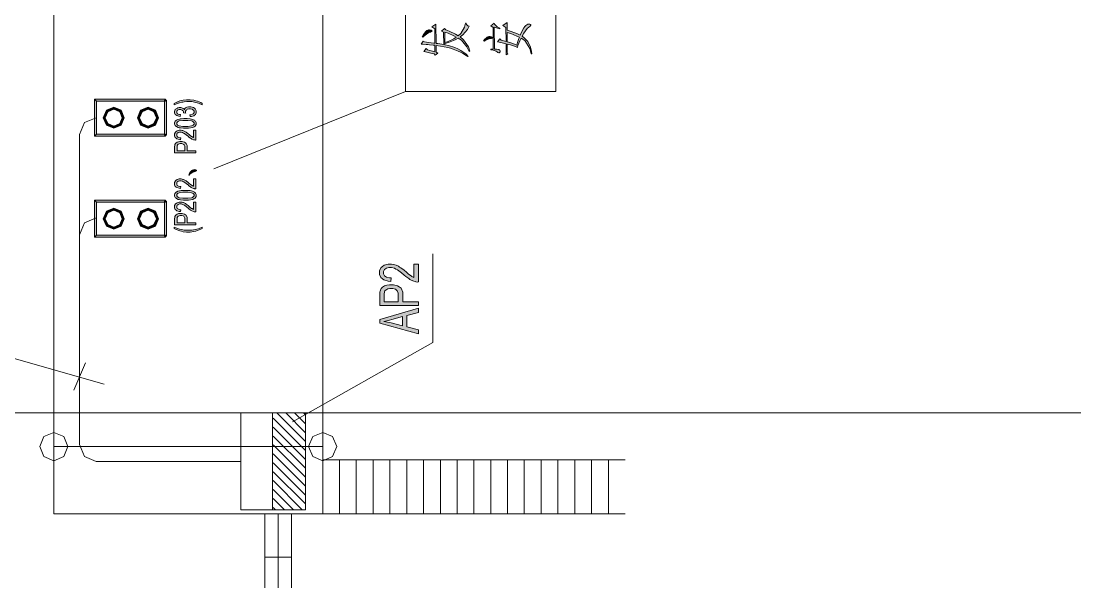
# Model space of a CAD drawing. Header units: millimetres. Extents: x 568 to 57335, y 85 to 28579.
# Drawn here: x 56568.1 to 56724.9, y 28247.1 to 28330.4 of the extents above; entities that cross this region are included whole.
import ezdxf

# ---------------------------------------------------------------- set-up
doc = ezdxf.new("R2010")
doc.units = ezdxf.units.MM

msp = doc.modelspace()

# ---------------------------------------------------------------- hatches: boundary and pattern name
h = msp.add_hatch(color=0)
h.paths.add_polyline_path([(56629.65, 28326.83), (56629.41, 28326.86), (56628.89, 28326.91), (56628.63, 28326.94), (56628.36, 28326.97), (56627.85, 28327), (56627.63, 28327.01), (56627.9, 28327.46), (56628.11, 28327.32), (56628.73, 28327.24), (56629.5, 28327.15), (56629.65, 28327.13), (56629.64, 28329.28), (56629.21, 28329.57), (56629.82, 28329.99), (56629.84, 28327.11), (56630.13, 28327.08), (56630.7, 28327), (56630.98, 28326.94), (56630.96, 28328.79), (56630.63, 28328.94), (56631.08, 28329.31), (56631.3, 28329.12), (56631.8, 28328.93), (56632.72, 28328.49), (56633.12, 28328.24), (56633.53, 28328.6), (56634.09, 28329.53), (56634.24, 28330.1), (56634.33, 28330.11), (56634.38, 28329.94), (56634.59, 28329.74), (56634.77, 28329.69), (56634.51, 28329.19), (56633.83, 28328.38), (56633.42, 28328.08), (56633.93, 28327.66), (56634.65, 28326.6), (56634.85, 28325.96), (56634.75, 28325.93), (56634.43, 28326.6), (56633.61, 28327.58), (56633.12, 28327.88), (56632.67, 28327.64), (56631.69, 28327.26), (56631.16, 28327.12), (56631.16, 28326.92), (56631.67, 28326.81), (56632.63, 28326.49), (56633.08, 28326.28), (56633.54, 28326.07), (56634.31, 28325.52), (56634.64, 28325.18), (56634.55, 28325.14), (56634.33, 28325.31), (56633.8, 28325.65), (56633.47, 28325.8), (56633.14, 28325.97), (56632.41, 28326.26), (56632.01, 28326.38), (56631.6, 28326.5), (56630.51, 28326.72), (56629.84, 28326.81), (56629.84, 28325.82), (56630.13, 28325.65), (56629.69, 28325.36), (56629.54, 28325.54), (56629.05, 28325.68), (56628.29, 28325.87), (56628.04, 28325.9), (56628.37, 28326.33), (56628.55, 28326.15), (56628.94, 28326.05), (56629.5, 28325.9), (56629.66, 28325.84)])
h.paths.add_polyline_path([(56631.16, 28327.23), (56631.65, 28327.4), (56632.49, 28327.81), (56632.84, 28328.05), (56632.5, 28328.25), (56631.65, 28328.62), (56631.15, 28328.79)])
h = msp.add_hatch(color=0)
h.dxf.hatch_style = 2
h.paths.add_polyline_path([(56627.77, 28328.11), (56627.95, 28328.42), (56628.26, 28328.83), (56628.37, 28328.93), (56628.48, 28329.03), (56628.71, 28329.13), (56628.81, 28329.13), (56628.86, 28329.13), (56628.99, 28329.09), (56629.09, 28329.07), (56629.18, 28329.04), (56629.27, 28329), (56629.27, 28328.97), (56629.27, 28328.94), (56629.14, 28328.86), (56629, 28328.8), (56628.77, 28328.71), (56628.2, 28328.33), (56627.87, 28328.06)])
h = msp.add_hatch(color=0)
h.dxf.hatch_style = 2
h.paths.add_polyline_path([(56639.32, 28329.29), (56638.51, 28329.53), (56638.54, 28326.26), (56638.81, 28326.27), (56639.17, 28326.22), (56639.24, 28326.15), (56639.32, 28326.09), (56639.39, 28325.98), (56639.39, 28325.94), (56639.39, 28325.92), (56639.36, 28325.85), (56639.33, 28325.8), (56639.3, 28325.75), (56639.24, 28325.71), (56639.21, 28325.71), (56639.17, 28325.71), (56639.03, 28325.77), (56638.94, 28325.85), (56638.8, 28325.97), (56638.32, 28326.12), (56637.98, 28326.15), (56637.98, 28326.25), (56638.35, 28326.25), (56638.33, 28329.48), (56637.97, 28329.72), (56638.51, 28330.11), (56638.53, 28329.95), (56638.95, 28329.58), (56639.35, 28329.38)])
h = msp.add_hatch(color=0)
h.paths.add_polyline_path([(56638.96, 28327.33), (56639.33, 28327.79), (56639.54, 28327.6), (56640.25, 28327.39), (56640.24, 28329.47), (56639.77, 28329.79), (56640.42, 28330.24), (56640.42, 28329.09), (56641.01, 28328.9), (56641.98, 28328.53), (56642.37, 28328.34), (56642.56, 28328.78), (56642.9, 28329.41), (56643.04, 28329.6), (56643.19, 28329.79), (56643.48, 28329.98), (56643.63, 28329.96), (56643.77, 28329.95), (56643.92, 28329.9), (56643.92, 28329.85), (56643.92, 28329.8), (56643.78, 28329.63), (56643.64, 28329.51), (56643.38, 28329.31), (56642.88, 28328.65), (56642.64, 28328.2), (56642.97, 28327.96), (56643.47, 28327.39), (56643.64, 28327.05), (56643.82, 28326.72), (56644.05, 28325.96), (56644.1, 28325.56), (56643.98, 28325.54), (56643.77, 28326.35), (56643.03, 28327.53), (56642.49, 28327.89), (56642.3, 28327.51), (56642.03, 28326.82), (56641.94, 28326.51), (56641.65, 28326.64), (56640.9, 28326.89), (56640.44, 28327.02), (56640.44, 28325.77), (56640.5, 28325.56), (56640.26, 28325.39), (56640.25, 28327.07), (56639.88, 28327.16), (56639.24, 28327.3)])
h.paths.add_polyline_path([(56640.44, 28327.35), (56640.8, 28327.23), (56641.51, 28326.98), (56641.85, 28326.86), (56641.97, 28327.26), (56642.17, 28327.84), (56642.24, 28328.02), (56641.87, 28328.21), (56640.97, 28328.56), (56640.43, 28328.72)])
h = msp.add_hatch(color=0)
h.dxf.hatch_style = 2
h.paths.add_polyline_path([(56636.99, 28327.45), (56636.9, 28327.49), (56637.07, 28327.7), (56637.34, 28327.96), (56637.43, 28328.02), (56637.53, 28328.08), (56637.71, 28328.14), (56637.78, 28328.14), (56637.87, 28328.14), (56638.02, 28328.1), (56638.1, 28328.06), (56638.17, 28328.02), (56638.25, 28327.96), (56638.25, 28327.93), (56638.25, 28327.9), (56638.1, 28327.85), (56637.94, 28327.83), (56637.72, 28327.78), (56637.24, 28327.59)])
h = msp.add_hatch(color=0)
h.dxf.hatch_style = 2
h.paths.add_polyline_path([(56589.6, 28318.82), (56589.6, 28318.5), (56579.35, 28318.5), (56579.04, 28318.82)])
h = msp.add_hatch(color=0)
h.dxf.hatch_style = 2
h.paths.add_polyline_path([(56579.04, 28318.82), (56579.35, 28318.5), (56579.35, 28313.61), (56579.04, 28313.3)])
h = msp.add_hatch(color=0)
h.dxf.hatch_style = 2
h.paths.add_polyline_path([(56589.76, 28313.46), (56589.45, 28313.46), (56589.45, 28318.66), (56589.76, 28318.66)])
h = msp.add_hatch(color=0)
h.dxf.hatch_style = 2
h.paths.add_polyline_path([(56595.05, 28318.19), (56595.05, 28318), (56594.53, 28318.22), (56593.49, 28318.45), (56592.97, 28318.45), (56592.77, 28318.45), (56592.37, 28318.42), (56592.17, 28318.39), (56592.01, 28318.36), (56591.7, 28318.29), (56591.55, 28318.25), (56591.45, 28318.22), (56591.13, 28318.09), (56590.9, 28318), (56590.9, 28318.19), (56591.17, 28318.34), (56591.71, 28318.55), (56591.99, 28318.62), (56592.22, 28318.67), (56592.72, 28318.73), (56592.97, 28318.73), (56593.26, 28318.73), (56593.82, 28318.66), (56594.1, 28318.57), (56594.37, 28318.5), (56594.84, 28318.31)])
h = msp.add_hatch(color=0)
h.dxf.hatch_style = 2
h.paths.add_polyline_path([(56580.8, 28317.17), (56580.33, 28316.06), (56580.64, 28316.06), (56581.02, 28316.94)])
h = msp.add_hatch(color=0)
h.dxf.hatch_style = 2
h.paths.add_polyline_path([(56581.9, 28317.62), (56580.8, 28317.17), (56581.02, 28316.94), (56581.9, 28317.31)])
h = msp.add_hatch(color=0)
h.dxf.hatch_style = 2
h.paths.add_polyline_path([(56583, 28317.17), (56581.9, 28317.62), (56581.9, 28317.31), (56582.78, 28316.94)])
h = msp.add_hatch(color=0)
h.dxf.hatch_style = 2
h.paths.add_polyline_path([(56583.45, 28316.06), (56583, 28317.17), (56582.78, 28316.94), (56583.14, 28316.06)])
h = msp.add_hatch(color=0)
h.dxf.hatch_style = 2
h.paths.add_polyline_path([(56585.89, 28317.17), (56585.44, 28316.06), (56585.75, 28316.06), (56586.12, 28316.94)])
h = msp.add_hatch(color=0)
h.dxf.hatch_style = 2
h.paths.add_polyline_path([(56587, 28317.62), (56585.89, 28317.17), (56586.12, 28316.94), (56587, 28317.31)])
h = msp.add_hatch(color=0)
h.dxf.hatch_style = 2
h.paths.add_polyline_path([(56588.1, 28317.17), (56587, 28317.62), (56587, 28317.31), (56587.88, 28316.94)])
h = msp.add_hatch(color=0)
h.dxf.hatch_style = 2
h.paths.add_polyline_path([(56588.56, 28316.06), (56588.1, 28317.17), (56587.88, 28316.94), (56588.25, 28316.06)])
h = msp.add_hatch(color=0)
h.dxf.hatch_style = 2
h.paths.add_polyline_path([(56593.28, 28316.22), (56593.22, 28316.49), (56593.39, 28316.51), (56593.63, 28316.6), (56593.7, 28316.65), (56593.78, 28316.71), (56593.85, 28316.85), (56593.85, 28316.92), (56593.85, 28317.02), (56593.76, 28317.18), (56593.66, 28317.25), (56593.57, 28317.32), (56593.33, 28317.38), (56593.19, 28317.38), (56593.06, 28317.38), (56592.84, 28317.32), (56592.75, 28317.26), (56592.66, 28317.2), (56592.57, 28317.04), (56592.57, 28316.95), (56592.57, 28316.91), (56592.59, 28316.82), (56592.62, 28316.76), (56592.27, 28316.79), (56592.28, 28316.82), (56592.28, 28316.92), (56592.21, 28317.08), (56592.15, 28317.14), (56592.08, 28317.21), (56591.89, 28317.28), (56591.75, 28317.28), (56591.64, 28317.28), (56591.47, 28317.23), (56591.4, 28317.18), (56591.33, 28317.13), (56591.26, 28317), (56591.26, 28316.92), (56591.26, 28316.84), (56591.33, 28316.71), (56591.4, 28316.66), (56591.47, 28316.6), (56591.68, 28316.54), (56591.83, 28316.52), (56591.76, 28316.25), (56591.56, 28316.27), (56591.26, 28316.38), (56591.15, 28316.48), (56591.04, 28316.56), (56590.94, 28316.78), (56590.94, 28316.92), (56590.94, 28317.01), (56590.99, 28317.17), (56591.05, 28317.25), (56591.1, 28317.33), (56591.26, 28317.44), (56591.36, 28317.48), (56591.45, 28317.52), (56591.65, 28317.56), (56591.76, 28317.56), (56591.86, 28317.56), (56592.05, 28317.52), (56592.13, 28317.49), (56592.21, 28317.45), (56592.35, 28317.33), (56592.4, 28317.26), (56592.43, 28317.36), (56592.56, 28317.51), (56592.67, 28317.56), (56592.77, 28317.61), (56593.03, 28317.67), (56593.18, 28317.67), (56593.38, 28317.67), (56593.74, 28317.56), (56593.89, 28317.46), (56594.03, 28317.36), (56594.17, 28317.08), (56594.17, 28316.92), (56594.17, 28316.78), (56594.05, 28316.54), (56593.92, 28316.44), (56593.8, 28316.35), (56593.48, 28316.23)])
h = msp.add_hatch(color=0)
h.dxf.hatch_style = 2
h.paths.add_polyline_path([(56580.33, 28316.06), (56580.8, 28314.96), (56581.02, 28315.18), (56580.64, 28316.06)])
h = msp.add_hatch(color=0)
h.dxf.hatch_style = 2
h.paths.add_polyline_path([(56580.8, 28314.96), (56581.9, 28314.5), (56581.9, 28314.81), (56581.02, 28315.18)])
h = msp.add_hatch(color=0)
h.dxf.hatch_style = 2
h.paths.add_polyline_path([(56581.9, 28314.5), (56583, 28314.96), (56582.78, 28315.18), (56581.9, 28314.81)])
h = msp.add_hatch(color=0)
h.dxf.hatch_style = 2
h.paths.add_polyline_path([(56583, 28314.96), (56583.45, 28316.06), (56583.14, 28316.06), (56582.78, 28315.18)])
h = msp.add_hatch(color=0)
h.dxf.hatch_style = 2
h.paths.add_polyline_path([(56585.44, 28316.06), (56585.89, 28314.96), (56586.12, 28315.18), (56585.75, 28316.06)])
h = msp.add_hatch(color=0)
h.dxf.hatch_style = 2
h.paths.add_polyline_path([(56585.89, 28314.96), (56587, 28314.5), (56587, 28314.81), (56586.12, 28315.18)])
h = msp.add_hatch(color=0)
h.dxf.hatch_style = 2
h.paths.add_polyline_path([(56587, 28314.5), (56588.1, 28314.96), (56587.88, 28315.18), (56587, 28314.81)])
h = msp.add_hatch(color=0)
h.dxf.hatch_style = 2
h.paths.add_polyline_path([(56588.1, 28314.96), (56588.56, 28316.06), (56588.25, 28316.06), (56587.88, 28315.18)])
h = msp.add_hatch(color=0)
h.paths.add_polyline_path([(56592.56, 28314.5), (56592.27, 28314.5), (56591.82, 28314.54), (56591.65, 28314.58), (56591.48, 28314.62), (56591.22, 28314.74), (56591.12, 28314.82), (56591.03, 28314.89), (56590.94, 28315.1), (56590.94, 28315.22), (56590.94, 28315.31), (56590.99, 28315.46), (56591.04, 28315.53), (56591.09, 28315.6), (56591.24, 28315.71), (56591.33, 28315.75), (56591.43, 28315.8), (56591.67, 28315.87), (56591.8, 28315.89), (56591.95, 28315.91), (56592.32, 28315.94), (56592.56, 28315.94), (56592.84, 28315.94), (56593.29, 28315.9), (56593.46, 28315.86), (56593.63, 28315.82), (56593.89, 28315.7), (56593.98, 28315.62), (56594.08, 28315.54), (56594.17, 28315.34), (56594.17, 28315.22), (56594.17, 28315.06), (56594.01, 28314.81), (56593.85, 28314.72), (56593.65, 28314.61), (56593, 28314.5)])
h.paths.add_polyline_path([(56592.56, 28314.78), (56592.94, 28314.78), (56593.47, 28314.84), (56593.6, 28314.9), (56593.73, 28314.97), (56593.86, 28315.12), (56593.86, 28315.22), (56593.86, 28315.31), (56593.73, 28315.47), (56593.6, 28315.53), (56593.47, 28315.6), (56592.94, 28315.66), (56592.56, 28315.66), (56592.17, 28315.66), (56591.64, 28315.6), (56591.52, 28315.53), (56591.39, 28315.47), (56591.26, 28315.31), (56591.26, 28315.21), (56591.26, 28315.12), (56591.37, 28314.97), (56591.48, 28314.92), (56591.63, 28314.85), (56592.17, 28314.78)])
h = msp.add_hatch(color=0)
h.dxf.hatch_style = 2
h.paths.add_polyline_path([(56579.04, 28313.3), (56579.35, 28313.61), (56589.6, 28313.61), (56589.6, 28313.3)])
h = msp.add_hatch(color=0)
h.dxf.hatch_style = 2
h.paths.add_polyline_path([(56593.74, 28314.2), (56594.12, 28314.2), (56594.12, 28312.74), (56594.05, 28312.74), (56593.92, 28312.76), (56593.85, 28312.78), (56593.74, 28312.8), (56593.53, 28312.89), (56593.43, 28312.95), (56593.32, 28313.01), (56593.08, 28313.19), (56592.95, 28313.31), (56592.74, 28313.49), (56592.4, 28313.73), (56592.27, 28313.79), (56592.15, 28313.86), (56591.92, 28313.92), (56591.81, 28313.92), (56591.69, 28313.92), (56591.5, 28313.87), (56591.42, 28313.81), (56591.34, 28313.75), (56591.26, 28313.6), (56591.26, 28313.5), (56591.26, 28313.41), (56591.35, 28313.25), (56591.43, 28313.19), (56591.52, 28313.13), (56591.74, 28313.07), (56591.9, 28313.07), (56591.85, 28312.79), (56591.63, 28312.81), (56591.29, 28312.91), (56591.17, 28313.01), (56591.05, 28313.1), (56590.94, 28313.35), (56590.94, 28313.51), (56590.94, 28313.67), (56591.07, 28313.92), (56591.19, 28314.01), (56591.32, 28314.11), (56591.63, 28314.2), (56591.82, 28314.2), (56591.91, 28314.2), (56592.1, 28314.17), (56592.19, 28314.15), (56592.28, 28314.12), (56592.48, 28314.03), (56592.58, 28313.97), (56592.68, 28313.91), (56592.96, 28313.69), (56593.13, 28313.55), (56593.29, 28313.43), (56593.48, 28313.27), (56593.54, 28313.23), (56593.59, 28313.2), (56593.69, 28313.14), (56593.74, 28313.12)])
h = msp.add_hatch(color=0)
h.paths.add_polyline_path([(56594.12, 28310.82), (56590.95, 28310.82), (56590.95, 28311.66), (56590.95, 28311.77), (56590.97, 28311.94), (56590.98, 28311.99), (56591, 28312.08), (56591.07, 28312.21), (56591.13, 28312.27), (56591.18, 28312.33), (56591.33, 28312.41), (56591.43, 28312.45), (56591.53, 28312.48), (56591.75, 28312.52), (56591.86, 28312.52), (56592.07, 28312.52), (56592.41, 28312.43), (56592.55, 28312.33), (56592.69, 28312.24), (56592.83, 28311.92), (56592.83, 28311.68), (56592.83, 28311.12), (56594.12, 28311.12)])
h.paths.add_polyline_path([(56592.46, 28311.12), (56592.46, 28311.69), (56592.46, 28311.83), (56592.38, 28312.03), (56592.31, 28312.09), (56592.23, 28312.15), (56592.02, 28312.21), (56591.88, 28312.21), (56591.78, 28312.21), (56591.61, 28312.17), (56591.54, 28312.14), (56591.47, 28312.11), (56591.38, 28312.02), (56591.36, 28311.95), (56591.34, 28311.92), (56591.33, 28311.78), (56591.33, 28311.68), (56591.33, 28311.12)])
h = msp.add_hatch(color=0)
h.dxf.hatch_style = 2
h.paths.add_polyline_path([(56593.86, 28308.03), (56593.67, 28307.97), (56593.29, 28307.71), (56593.11, 28307.5), (56593.06, 28307.52), (56593.1, 28307.68), (56593.22, 28307.91), (56593.3, 28308), (56593.37, 28308.08), (56593.5, 28308.2), (56593.56, 28308.24), (56593.61, 28308.28), (56593.77, 28308.32), (56593.86, 28308.34), (56593.96, 28308.35), (56594.09, 28308.32), (56594.13, 28308.29), (56594.16, 28308.26), (56594.2, 28308.22), (56594.2, 28308.16), (56594.03, 28308.08)])
h = msp.add_hatch(color=0)
h.dxf.hatch_style = 2
h.paths.add_polyline_path([(56593.74, 28306.96), (56594.12, 28306.96), (56594.12, 28305.5), (56594.05, 28305.5), (56593.92, 28305.51), (56593.85, 28305.53), (56593.74, 28305.56), (56593.53, 28305.65), (56593.43, 28305.71), (56593.32, 28305.77), (56593.08, 28305.95), (56592.95, 28306.07), (56592.74, 28306.24), (56592.4, 28306.49), (56592.27, 28306.55), (56592.15, 28306.61), (56591.92, 28306.68), (56591.81, 28306.68), (56591.69, 28306.68), (56591.5, 28306.62), (56591.42, 28306.57), (56591.34, 28306.51), (56591.26, 28306.36), (56591.26, 28306.26), (56591.26, 28306.17), (56591.35, 28306.01), (56591.43, 28305.95), (56591.52, 28305.89), (56591.74, 28305.83), (56591.9, 28305.83), (56591.85, 28305.55), (56591.63, 28305.57), (56591.29, 28305.67), (56591.17, 28305.76), (56591.05, 28305.86), (56590.94, 28306.11), (56590.94, 28306.27), (56590.94, 28306.43), (56591.07, 28306.68), (56591.19, 28306.77), (56591.32, 28306.86), (56591.63, 28306.96), (56591.82, 28306.96), (56591.91, 28306.96), (56592.1, 28306.93), (56592.19, 28306.9), (56592.28, 28306.88), (56592.48, 28306.79), (56592.58, 28306.73), (56592.68, 28306.66), (56592.96, 28306.45), (56593.13, 28306.3), (56593.29, 28306.18), (56593.48, 28306.03), (56593.54, 28305.99), (56593.59, 28305.96), (56593.69, 28305.9), (56593.74, 28305.88)])
h = msp.add_hatch(color=0)
h.paths.add_polyline_path([(56592.56, 28303.81), (56592.27, 28303.81), (56591.82, 28303.86), (56591.65, 28303.89), (56591.48, 28303.93), (56591.22, 28304.05), (56591.12, 28304.14), (56591.03, 28304.21), (56590.94, 28304.42), (56590.94, 28304.53), (56590.94, 28304.62), (56590.99, 28304.78), (56591.04, 28304.85), (56591.09, 28304.92), (56591.24, 28305.03), (56591.33, 28305.07), (56591.43, 28305.12), (56591.67, 28305.19), (56591.8, 28305.21), (56591.95, 28305.23), (56592.32, 28305.25), (56592.56, 28305.25), (56592.84, 28305.25), (56593.29, 28305.22), (56593.46, 28305.18), (56593.63, 28305.14), (56593.89, 28305.02), (56593.98, 28304.93), (56594.08, 28304.86), (56594.17, 28304.65), (56594.17, 28304.53), (56594.17, 28304.37), (56594.01, 28304.12), (56593.85, 28304.03), (56593.65, 28303.92), (56593, 28303.81)])
h.paths.add_polyline_path([(56592.56, 28304.09), (56592.94, 28304.09), (56593.47, 28304.16), (56593.6, 28304.22), (56593.73, 28304.28), (56593.86, 28304.44), (56593.86, 28304.53), (56593.86, 28304.63), (56593.73, 28304.78), (56593.6, 28304.85), (56593.47, 28304.91), (56592.94, 28304.98), (56592.56, 28304.98), (56592.17, 28304.98), (56591.64, 28304.91), (56591.52, 28304.85), (56591.39, 28304.79), (56591.26, 28304.63), (56591.26, 28304.53), (56591.26, 28304.44), (56591.37, 28304.29), (56591.48, 28304.24), (56591.63, 28304.16), (56592.17, 28304.09)])
h = msp.add_hatch(color=0)
h.dxf.hatch_style = 2
h.paths.add_polyline_path([(56589.6, 28303.81), (56589.6, 28303.5), (56579.35, 28303.5), (56579.04, 28303.81)])
h = msp.add_hatch(color=0)
h.dxf.hatch_style = 2
h.paths.add_polyline_path([(56579.04, 28303.81), (56579.35, 28303.5), (56579.35, 28298.61), (56579.04, 28298.29)])
h = msp.add_hatch(color=0)
h.dxf.hatch_style = 2
h.paths.add_polyline_path([(56581.9, 28302.62), (56580.8, 28302.16), (56581.02, 28301.94), (56581.9, 28302.31)])
h = msp.add_hatch(color=0)
h.dxf.hatch_style = 2
h.paths.add_polyline_path([(56583, 28302.16), (56581.9, 28302.62), (56581.9, 28302.31), (56582.78, 28301.94)])
h = msp.add_hatch(color=0)
h.dxf.hatch_style = 2
h.paths.add_polyline_path([(56587, 28302.62), (56585.89, 28302.16), (56586.12, 28301.94), (56587, 28302.31)])
h = msp.add_hatch(color=0)
h.dxf.hatch_style = 2
h.paths.add_polyline_path([(56588.1, 28302.16), (56587, 28302.62), (56587, 28302.31), (56587.88, 28301.94)])
h = msp.add_hatch(color=0)
h.dxf.hatch_style = 2
h.paths.add_polyline_path([(56589.76, 28298.45), (56589.45, 28298.45), (56589.45, 28303.66), (56589.76, 28303.66)])
h = msp.add_hatch(color=0)
h.dxf.hatch_style = 2
h.paths.add_polyline_path([(56593.74, 28303.52), (56594.12, 28303.52), (56594.12, 28302.06), (56594.05, 28302.06), (56593.92, 28302.07), (56593.85, 28302.09), (56593.74, 28302.12), (56593.53, 28302.21), (56593.43, 28302.27), (56593.32, 28302.33), (56593.08, 28302.51), (56592.95, 28302.62), (56592.74, 28302.81), (56592.4, 28303.05), (56592.27, 28303.11), (56592.15, 28303.17), (56591.92, 28303.24), (56591.81, 28303.24), (56591.69, 28303.24), (56591.5, 28303.18), (56591.42, 28303.13), (56591.34, 28303.07), (56591.26, 28302.91), (56591.26, 28302.82), (56591.26, 28302.72), (56591.35, 28302.56), (56591.43, 28302.51), (56591.52, 28302.45), (56591.74, 28302.39), (56591.9, 28302.39), (56591.85, 28302.11), (56591.63, 28302.12), (56591.29, 28302.23), (56591.17, 28302.32), (56591.05, 28302.42), (56590.94, 28302.67), (56590.94, 28302.83), (56590.94, 28302.99), (56591.07, 28303.24), (56591.19, 28303.33), (56591.32, 28303.42), (56591.63, 28303.52), (56591.82, 28303.52), (56591.91, 28303.52), (56592.1, 28303.49), (56592.19, 28303.46), (56592.28, 28303.44), (56592.48, 28303.35), (56592.58, 28303.29), (56592.68, 28303.22), (56592.96, 28303.01), (56593.13, 28302.87), (56593.29, 28302.74), (56593.48, 28302.59), (56593.54, 28302.55), (56593.59, 28302.52), (56593.69, 28302.46), (56593.74, 28302.43)])
h = msp.add_hatch(color=0)
h.dxf.hatch_style = 2
h.paths.add_polyline_path([(56580.8, 28302.16), (56580.33, 28301.05), (56580.64, 28301.05), (56581.02, 28301.94)])
h = msp.add_hatch(color=0)
h.dxf.hatch_style = 2
h.paths.add_polyline_path([(56580.33, 28301.05), (56580.8, 28299.95), (56581.02, 28300.17), (56580.64, 28301.05)])
h = msp.add_hatch(color=0)
h.dxf.hatch_style = 2
h.paths.add_polyline_path([(56583.45, 28301.05), (56583, 28302.16), (56582.78, 28301.94), (56583.14, 28301.05)])
h = msp.add_hatch(color=0)
h.dxf.hatch_style = 2
h.paths.add_polyline_path([(56583, 28299.95), (56583.45, 28301.05), (56583.14, 28301.05), (56582.78, 28300.17)])
h = msp.add_hatch(color=0)
h.dxf.hatch_style = 2
h.paths.add_polyline_path([(56585.89, 28302.16), (56585.44, 28301.05), (56585.75, 28301.05), (56586.12, 28301.94)])
h = msp.add_hatch(color=0)
h.dxf.hatch_style = 2
h.paths.add_polyline_path([(56585.44, 28301.05), (56585.89, 28299.95), (56586.12, 28300.17), (56585.75, 28301.05)])
h = msp.add_hatch(color=0)
h.dxf.hatch_style = 2
h.paths.add_polyline_path([(56588.56, 28301.05), (56588.1, 28302.16), (56587.88, 28301.94), (56588.25, 28301.05)])
h = msp.add_hatch(color=0)
h.dxf.hatch_style = 2
h.paths.add_polyline_path([(56588.1, 28299.95), (56588.56, 28301.05), (56588.25, 28301.05), (56587.88, 28300.17)])
h = msp.add_hatch(color=0)
h.paths.add_polyline_path([(56594.12, 28300.14), (56590.95, 28300.14), (56590.95, 28300.98), (56590.95, 28301.08), (56590.97, 28301.25), (56590.98, 28301.31), (56591, 28301.39), (56591.07, 28301.53), (56591.13, 28301.58), (56591.18, 28301.64), (56591.33, 28301.73), (56591.43, 28301.76), (56591.53, 28301.8), (56591.75, 28301.83), (56591.86, 28301.83), (56592.07, 28301.83), (56592.41, 28301.74), (56592.55, 28301.65), (56592.69, 28301.56), (56592.83, 28301.23), (56592.83, 28301), (56592.83, 28300.43), (56594.12, 28300.43)])
h.paths.add_polyline_path([(56592.46, 28300.43), (56592.46, 28301.01), (56592.46, 28301.14), (56592.38, 28301.35), (56592.31, 28301.41), (56592.23, 28301.47), (56592.02, 28301.53), (56591.88, 28301.53), (56591.78, 28301.53), (56591.61, 28301.49), (56591.54, 28301.45), (56591.47, 28301.42), (56591.38, 28301.33), (56591.36, 28301.27), (56591.34, 28301.23), (56591.33, 28301.1), (56591.33, 28301), (56591.33, 28300.43)])
h = msp.add_hatch(color=0)
h.dxf.hatch_style = 2
h.paths.add_polyline_path([(56580.8, 28299.95), (56581.9, 28299.49), (56581.9, 28299.81), (56581.02, 28300.17)])
h = msp.add_hatch(color=0)
h.dxf.hatch_style = 2
h.paths.add_polyline_path([(56581.9, 28299.49), (56583, 28299.95), (56582.78, 28300.17), (56581.9, 28299.81)])
h = msp.add_hatch(color=0)
h.dxf.hatch_style = 2
h.paths.add_polyline_path([(56585.89, 28299.95), (56587, 28299.49), (56587, 28299.81), (56586.12, 28300.17)])
h = msp.add_hatch(color=0)
h.dxf.hatch_style = 2
h.paths.add_polyline_path([(56587, 28299.49), (56588.1, 28299.95), (56587.88, 28300.17), (56587, 28299.81)])
h = msp.add_hatch(color=0)
h.dxf.hatch_style = 2
h.paths.add_polyline_path([(56595.05, 28299.59), (56594.84, 28299.48), (56594.37, 28299.29), (56594.1, 28299.21), (56593.82, 28299.14), (56593.26, 28299.05), (56592.97, 28299.05), (56592.72, 28299.05), (56592.22, 28299.11), (56591.99, 28299.18), (56591.71, 28299.24), (56591.17, 28299.45), (56590.9, 28299.59), (56590.9, 28299.79), (56591.13, 28299.7), (56591.45, 28299.58), (56591.54, 28299.55), (56591.69, 28299.5), (56592, 28299.43), (56592.16, 28299.4), (56592.37, 28299.37), (56592.77, 28299.34), (56592.97, 28299.34), (56593.49, 28299.34), (56594.53, 28299.56), (56595.05, 28299.79)])
h = msp.add_hatch(color=0)
h.dxf.hatch_style = 2
h.paths.add_polyline_path([(56579.04, 28298.29), (56579.35, 28298.61), (56589.6, 28298.61), (56589.6, 28298.29)])
h = msp.add_hatch(color=0)
h.dxf.hatch_style = 2
h.paths.add_polyline_path([(56626.54, 28294.31), (56627.22, 28294.31), (56627.22, 28291.65), (56627.09, 28291.64), (56626.85, 28291.67), (56626.73, 28291.7), (56626.53, 28291.75), (56626.15, 28291.91), (56625.96, 28292.03), (56625.78, 28292.14), (56625.34, 28292.46), (56625.1, 28292.67), (56624.71, 28293), (56624.09, 28293.44), (56623.87, 28293.56), (56623.65, 28293.68), (56623.22, 28293.79), (56623.02, 28293.79), (56622.81, 28293.79), (56622.46, 28293.68), (56622.32, 28293.58), (56622.17, 28293.48), (56622.03, 28293.2), (56622.03, 28293.03), (56622.03, 28292.85), (56622.18, 28292.57), (56622.33, 28292.46), (56622.48, 28292.35), (56622.91, 28292.25), (56623.18, 28292.25), (56623.11, 28291.74), (56622.7, 28291.76), (56622.08, 28291.96), (56621.87, 28292.13), (56621.65, 28292.3), (56621.44, 28292.76), (56621.44, 28293.04), (56621.44, 28293.33), (56621.67, 28293.79), (56621.9, 28293.96), (56622.13, 28294.13), (56622.7, 28294.3), (56623.04, 28294.3), (56623.21, 28294.3), (56623.55, 28294.25), (56623.72, 28294.2), (56623.89, 28294.15), (56624.24, 28293.99), (56624.42, 28293.87), (56624.6, 28293.76), (56625.11, 28293.38), (56625.44, 28293.11), (56625.7, 28292.88), (56626.06, 28292.6), (56626.16, 28292.54), (56626.25, 28292.47), (56626.45, 28292.37), (56626.54, 28292.33)])
h = msp.add_hatch(color=0)
h.paths.add_polyline_path([(56627.22, 28288.16), (56621.46, 28288.16), (56621.46, 28289.67), (56621.46, 28289.88), (56621.49, 28290.18), (56621.52, 28290.29), (56621.56, 28290.43), (56621.68, 28290.68), (56621.78, 28290.78), (56621.88, 28290.89), (56622.16, 28291.05), (56622.34, 28291.11), (56622.52, 28291.17), (56622.92, 28291.23), (56623.13, 28291.23), (56623.49, 28291.23), (56624.12, 28291.06), (56624.37, 28290.9), (56624.63, 28290.73), (56624.88, 28290.15), (56624.88, 28289.72), (56624.88, 28288.69), (56627.22, 28288.69)])
h.paths.add_polyline_path([(56624.2, 28288.69), (56624.2, 28289.73), (56624.2, 28289.99), (56624.06, 28290.35), (56623.93, 28290.46), (56623.79, 28290.57), (56623.4, 28290.68), (56623.15, 28290.68), (56622.97, 28290.68), (56622.66, 28290.61), (56622.54, 28290.55), (56622.41, 28290.49), (56622.23, 28290.32), (56622.19, 28290.22), (56622.17, 28290.15), (56622.14, 28289.9), (56622.14, 28289.72), (56622.14, 28288.69)])
h = msp.add_hatch(color=0)
h.paths.add_polyline_path([(56627.22, 28283.96), (56621.46, 28285.51), (56621.46, 28286.09), (56627.22, 28287.73), (56627.22, 28287.12), (56625.48, 28286.65), (56625.48, 28284.97), (56627.22, 28284.53)])
h.paths.add_polyline_path([(56624.85, 28285.12), (56624.85, 28286.49), (56623.27, 28286.06), (56622.9, 28285.97), (56622.3, 28285.83), (56622.06, 28285.78), (56622.35, 28285.74), (56622.89, 28285.63), (56623.17, 28285.56)])

# ---------------------------------------------------------------- linework, layer by layer
at = {"color": 0, "lineweight": 0}
for points in [[(56625.32, 28319.94), (56625.32, 28379.14), (56647.66, 28379.14), (56647.66, 28319.94)], [(56629.65, 28326.83), (56629.41, 28326.86), (56628.89, 28326.91), (56628.63, 28326.94), (56628.36, 28326.97), (56627.85, 28327), (56627.63, 28327.01), (56627.9, 28327.46), (56628.11, 28327.32), (56628.73, 28327.24), (56629.5, 28327.15), (56629.65, 28327.13), (56629.64, 28329.28), (56629.21, 28329.57), (56629.82, 28329.99), (56629.84, 28327.11), (56630.13, 28327.08), (56630.7, 28327), (56630.98, 28326.94), (56630.96, 28328.79), (56630.63, 28328.94), (56631.08, 28329.31), (56631.3, 28329.12), (56631.8, 28328.93), (56632.72, 28328.49), (56633.12, 28328.24), (56633.53, 28328.6), (56634.09, 28329.53), (56634.24, 28330.1), (56634.33, 28330.11), (56634.38, 28329.94), (56634.59, 28329.74), (56634.77, 28329.69), (56634.51, 28329.19), (56633.83, 28328.38), (56633.42, 28328.08), (56633.93, 28327.66), (56634.65, 28326.6), (56634.85, 28325.96), (56634.75, 28325.93), (56634.43, 28326.6), (56633.61, 28327.58), (56633.12, 28327.88), (56632.67, 28327.64), (56631.69, 28327.26), (56631.16, 28327.12), (56631.16, 28326.92), (56631.67, 28326.81), (56632.63, 28326.49), (56633.08, 28326.28), (56633.54, 28326.07), (56634.31, 28325.52), (56634.64, 28325.18), (56634.55, 28325.14), (56634.33, 28325.31), (56633.8, 28325.65), (56633.47, 28325.8), (56633.14, 28325.97), (56632.41, 28326.26), (56632.01, 28326.38), (56631.6, 28326.5), (56630.51, 28326.72), (56629.84, 28326.81), (56629.84, 28325.82), (56630.13, 28325.65), (56629.69, 28325.36), (56629.54, 28325.54), (56629.05, 28325.68), (56628.29, 28325.87), (56628.04, 28325.9), (56628.37, 28326.33), (56628.55, 28326.15), (56628.94, 28326.05), (56629.5, 28325.9), (56629.66, 28325.84)], [(56627.77, 28328.11), (56627.95, 28328.42), (56628.26, 28328.83), (56628.37, 28328.93), (56628.48, 28329.03), (56628.71, 28329.13), (56628.81, 28329.13), (56628.86, 28329.13), (56628.99, 28329.09), (56629.09, 28329.07), (56629.18, 28329.04), (56629.27, 28329), (56629.27, 28328.97), (56629.27, 28328.94), (56629.14, 28328.86), (56629, 28328.8), (56628.77, 28328.71), (56628.2, 28328.33), (56627.87, 28328.06)], [(56639.32, 28329.29), (56638.51, 28329.53), (56638.54, 28326.26), (56638.81, 28326.27), (56639.17, 28326.22), (56639.24, 28326.15), (56639.32, 28326.09), (56639.39, 28325.98), (56639.39, 28325.94), (56639.39, 28325.92), (56639.36, 28325.85), (56639.33, 28325.8), (56639.3, 28325.75), (56639.24, 28325.71), (56639.21, 28325.71), (56639.17, 28325.71), (56639.03, 28325.77), (56638.94, 28325.85), (56638.8, 28325.97), (56638.32, 28326.12), (56637.98, 28326.15), (56637.98, 28326.25), (56638.35, 28326.25), (56638.33, 28329.48), (56637.97, 28329.72), (56638.51, 28330.11), (56638.53, 28329.95), (56638.95, 28329.58), (56639.35, 28329.38)], [(56638.96, 28327.33), (56639.33, 28327.79), (56639.54, 28327.6), (56640.25, 28327.39), (56640.24, 28329.47), (56639.77, 28329.79), (56640.42, 28330.24), (56640.42, 28329.09), (56641.01, 28328.9), (56641.98, 28328.53), (56642.37, 28328.34), (56642.56, 28328.78), (56642.9, 28329.41), (56643.04, 28329.6), (56643.19, 28329.79), (56643.48, 28329.98), (56643.63, 28329.96), (56643.77, 28329.95), (56643.92, 28329.9), (56643.92, 28329.85), (56643.92, 28329.8), (56643.78, 28329.63), (56643.64, 28329.51), (56643.38, 28329.31), (56642.88, 28328.65), (56642.64, 28328.2), (56642.97, 28327.96), (56643.47, 28327.39), (56643.64, 28327.05), (56643.82, 28326.72), (56644.05, 28325.96), (56644.1, 28325.56), (56643.98, 28325.54), (56643.77, 28326.35), (56643.03, 28327.53), (56642.49, 28327.89), (56642.3, 28327.51), (56642.03, 28326.82), (56641.94, 28326.51), (56641.65, 28326.64), (56640.9, 28326.89), (56640.44, 28327.02), (56640.44, 28325.77), (56640.5, 28325.56), (56640.26, 28325.39), (56640.25, 28327.07), (56639.88, 28327.16), (56639.24, 28327.3)], [(56631.16, 28327.23), (56631.65, 28327.4), (56632.49, 28327.81), (56632.84, 28328.05), (56632.5, 28328.25), (56631.65, 28328.62), (56631.15, 28328.79)], [(56636.99, 28327.45), (56636.9, 28327.49), (56637.07, 28327.7), (56637.34, 28327.96), (56637.43, 28328.02), (56637.53, 28328.08), (56637.71, 28328.14), (56637.78, 28328.14), (56637.87, 28328.14), (56638.02, 28328.1), (56638.1, 28328.06), (56638.17, 28328.02), (56638.25, 28327.96), (56638.25, 28327.93), (56638.25, 28327.9), (56638.1, 28327.85), (56637.94, 28327.83), (56637.72, 28327.78), (56637.24, 28327.59)], [(56640.44, 28327.35), (56640.8, 28327.23), (56641.51, 28326.98), (56641.85, 28326.86), (56641.97, 28327.26), (56642.17, 28327.84), (56642.24, 28328.02), (56641.87, 28328.21), (56640.97, 28328.56), (56640.43, 28328.72)], [(56589.6, 28318.82), (56589.6, 28318.5), (56579.35, 28318.5), (56579.04, 28318.82)], [(56579.04, 28318.82), (56579.35, 28318.5), (56579.35, 28313.61), (56579.04, 28313.3)], [(56589.76, 28313.46), (56589.45, 28313.46), (56589.45, 28318.66), (56589.76, 28318.66)], [(56595.05, 28318.19), (56595.05, 28318), (56594.53, 28318.22), (56593.49, 28318.45), (56592.97, 28318.45), (56592.77, 28318.45), (56592.37, 28318.42), (56592.17, 28318.39), (56592.01, 28318.36), (56591.7, 28318.29), (56591.55, 28318.25), (56591.45, 28318.22), (56591.13, 28318.09), (56590.9, 28318), (56590.9, 28318.19), (56591.17, 28318.34), (56591.71, 28318.55), (56591.99, 28318.62), (56592.22, 28318.67), (56592.72, 28318.73), (56592.97, 28318.73), (56593.26, 28318.73), (56593.82, 28318.66), (56594.1, 28318.57), (56594.37, 28318.5), (56594.84, 28318.31)], [(56580.8, 28317.17), (56580.33, 28316.06), (56580.64, 28316.06), (56581.02, 28316.94)], [(56581.9, 28317.62), (56580.8, 28317.17), (56581.02, 28316.94), (56581.9, 28317.31)], [(56583, 28317.17), (56581.9, 28317.62), (56581.9, 28317.31), (56582.78, 28316.94)], [(56583.45, 28316.06), (56583, 28317.17), (56582.78, 28316.94), (56583.14, 28316.06)], [(56585.89, 28317.17), (56585.44, 28316.06), (56585.75, 28316.06), (56586.12, 28316.94)], [(56587, 28317.62), (56585.89, 28317.17), (56586.12, 28316.94), (56587, 28317.31)], [(56588.1, 28317.17), (56587, 28317.62), (56587, 28317.31), (56587.88, 28316.94)], [(56588.56, 28316.06), (56588.1, 28317.17), (56587.88, 28316.94), (56588.25, 28316.06)], [(56593.28, 28316.22), (56593.22, 28316.49), (56593.39, 28316.51), (56593.63, 28316.6), (56593.7, 28316.65), (56593.78, 28316.71), (56593.85, 28316.85), (56593.85, 28316.92), (56593.85, 28317.02), (56593.76, 28317.18), (56593.66, 28317.25), (56593.57, 28317.32), (56593.33, 28317.38), (56593.19, 28317.38), (56593.06, 28317.38), (56592.84, 28317.32), (56592.75, 28317.26), (56592.66, 28317.2), (56592.57, 28317.04), (56592.57, 28316.95), (56592.57, 28316.91), (56592.59, 28316.82), (56592.62, 28316.76), (56592.27, 28316.79), (56592.28, 28316.82), (56592.28, 28316.92), (56592.21, 28317.08), (56592.15, 28317.14), (56592.08, 28317.21), (56591.89, 28317.28), (56591.75, 28317.28), (56591.64, 28317.28), (56591.47, 28317.23), (56591.4, 28317.18), (56591.33, 28317.13), (56591.26, 28317), (56591.26, 28316.92), (56591.26, 28316.84), (56591.33, 28316.71), (56591.4, 28316.66), (56591.47, 28316.6), (56591.68, 28316.54), (56591.83, 28316.52), (56591.76, 28316.25), (56591.56, 28316.27), (56591.26, 28316.38), (56591.15, 28316.48), (56591.04, 28316.56), (56590.94, 28316.78), (56590.94, 28316.92), (56590.94, 28317.01), (56590.99, 28317.17), (56591.05, 28317.25), (56591.1, 28317.33), (56591.26, 28317.44), (56591.36, 28317.48), (56591.45, 28317.52), (56591.65, 28317.56), (56591.76, 28317.56), (56591.86, 28317.56), (56592.05, 28317.52), (56592.13, 28317.49), (56592.21, 28317.45), (56592.35, 28317.33), (56592.4, 28317.26), (56592.43, 28317.36), (56592.56, 28317.51), (56592.67, 28317.56), (56592.77, 28317.61), (56593.03, 28317.67), (56593.18, 28317.67), (56593.38, 28317.67), (56593.74, 28317.56), (56593.89, 28317.46), (56594.03, 28317.36), (56594.17, 28317.08), (56594.17, 28316.92), (56594.17, 28316.78), (56594.05, 28316.54), (56593.92, 28316.44), (56593.8, 28316.35), (56593.48, 28316.23)], [(56580.33, 28316.06), (56580.8, 28314.96), (56581.02, 28315.18), (56580.64, 28316.06)], [(56580.8, 28314.96), (56581.9, 28314.5), (56581.9, 28314.81), (56581.02, 28315.18)], [(56581.9, 28314.5), (56583, 28314.96), (56582.78, 28315.18), (56581.9, 28314.81)], [(56583, 28314.96), (56583.45, 28316.06), (56583.14, 28316.06), (56582.78, 28315.18)], [(56585.44, 28316.06), (56585.89, 28314.96), (56586.12, 28315.18), (56585.75, 28316.06)], [(56585.89, 28314.96), (56587, 28314.5), (56587, 28314.81), (56586.12, 28315.18)], [(56587, 28314.5), (56588.1, 28314.96), (56587.88, 28315.18), (56587, 28314.81)], [(56588.1, 28314.96), (56588.56, 28316.06), (56588.25, 28316.06), (56587.88, 28315.18)], [(56592.56, 28314.5), (56592.27, 28314.5), (56591.82, 28314.54), (56591.65, 28314.58), (56591.48, 28314.62), (56591.22, 28314.74), (56591.12, 28314.82), (56591.03, 28314.89), (56590.94, 28315.1), (56590.94, 28315.22), (56590.94, 28315.31), (56590.99, 28315.46), (56591.04, 28315.53), (56591.09, 28315.6), (56591.24, 28315.71), (56591.33, 28315.75), (56591.43, 28315.8), (56591.67, 28315.87), (56591.8, 28315.89), (56591.95, 28315.91), (56592.32, 28315.94), (56592.56, 28315.94), (56592.84, 28315.94), (56593.29, 28315.9), (56593.46, 28315.86), (56593.63, 28315.82), (56593.89, 28315.7), (56593.98, 28315.62), (56594.08, 28315.54), (56594.17, 28315.34), (56594.17, 28315.22), (56594.17, 28315.06), (56594.01, 28314.81), (56593.85, 28314.72), (56593.65, 28314.61), (56593, 28314.5)], [(56592.56, 28314.78), (56592.94, 28314.78), (56593.47, 28314.84), (56593.6, 28314.9), (56593.73, 28314.97), (56593.86, 28315.12), (56593.86, 28315.22), (56593.86, 28315.31), (56593.73, 28315.47), (56593.6, 28315.53), (56593.47, 28315.6), (56592.94, 28315.66), (56592.56, 28315.66), (56592.17, 28315.66), (56591.64, 28315.6), (56591.52, 28315.53), (56591.39, 28315.47), (56591.26, 28315.31), (56591.26, 28315.21), (56591.26, 28315.12), (56591.37, 28314.97), (56591.48, 28314.92), (56591.63, 28314.85), (56592.17, 28314.78)], [(56579.04, 28313.3), (56579.35, 28313.61), (56589.6, 28313.61), (56589.6, 28313.3)], [(56593.74, 28314.2), (56594.12, 28314.2), (56594.12, 28312.74), (56594.05, 28312.74), (56593.92, 28312.76), (56593.85, 28312.78), (56593.74, 28312.8), (56593.53, 28312.89), (56593.43, 28312.95), (56593.32, 28313.01), (56593.08, 28313.19), (56592.95, 28313.31), (56592.74, 28313.49), (56592.4, 28313.73), (56592.27, 28313.79), (56592.15, 28313.86), (56591.92, 28313.92), (56591.81, 28313.92), (56591.69, 28313.92), (56591.5, 28313.87), (56591.42, 28313.81), (56591.34, 28313.75), (56591.26, 28313.6), (56591.26, 28313.5), (56591.26, 28313.41), (56591.35, 28313.25), (56591.43, 28313.19), (56591.52, 28313.13), (56591.74, 28313.07), (56591.9, 28313.07), (56591.85, 28312.79), (56591.63, 28312.81), (56591.29, 28312.91), (56591.17, 28313.01), (56591.05, 28313.1), (56590.94, 28313.35), (56590.94, 28313.51), (56590.94, 28313.67), (56591.07, 28313.92), (56591.19, 28314.01), (56591.32, 28314.11), (56591.63, 28314.2), (56591.82, 28314.2), (56591.91, 28314.2), (56592.1, 28314.17), (56592.19, 28314.15), (56592.28, 28314.12), (56592.48, 28314.03), (56592.58, 28313.97), (56592.68, 28313.91), (56592.96, 28313.69), (56593.13, 28313.55), (56593.29, 28313.43), (56593.48, 28313.27), (56593.54, 28313.23), (56593.59, 28313.2), (56593.69, 28313.14), (56593.74, 28313.12)], [(56594.12, 28310.82), (56590.95, 28310.82), (56590.95, 28311.66), (56590.95, 28311.77), (56590.97, 28311.94), (56590.98, 28311.99), (56591, 28312.08), (56591.07, 28312.21), (56591.13, 28312.27), (56591.18, 28312.33), (56591.33, 28312.41), (56591.43, 28312.45), (56591.53, 28312.48), (56591.75, 28312.52), (56591.86, 28312.52), (56592.07, 28312.52), (56592.41, 28312.43), (56592.55, 28312.33), (56592.69, 28312.24), (56592.83, 28311.92), (56592.83, 28311.68), (56592.83, 28311.12), (56594.12, 28311.12)], [(56592.46, 28311.12), (56592.46, 28311.69), (56592.46, 28311.83), (56592.38, 28312.03), (56592.31, 28312.09), (56592.23, 28312.15), (56592.02, 28312.21), (56591.88, 28312.21), (56591.78, 28312.21), (56591.61, 28312.17), (56591.54, 28312.14), (56591.47, 28312.11), (56591.38, 28312.02), (56591.36, 28311.95), (56591.34, 28311.92), (56591.33, 28311.78), (56591.33, 28311.68), (56591.33, 28311.12)], [(56593.86, 28308.03), (56593.67, 28307.97), (56593.29, 28307.71), (56593.11, 28307.5), (56593.06, 28307.52), (56593.1, 28307.68), (56593.22, 28307.91), (56593.3, 28308), (56593.37, 28308.08), (56593.5, 28308.2), (56593.56, 28308.24), (56593.61, 28308.28), (56593.77, 28308.32), (56593.86, 28308.34), (56593.96, 28308.35), (56594.09, 28308.32), (56594.13, 28308.29), (56594.16, 28308.26), (56594.2, 28308.22), (56594.2, 28308.16), (56594.03, 28308.08)], [(56593.74, 28306.96), (56594.12, 28306.96), (56594.12, 28305.5), (56594.05, 28305.5), (56593.92, 28305.51), (56593.85, 28305.53), (56593.74, 28305.56), (56593.53, 28305.65), (56593.43, 28305.71), (56593.32, 28305.77), (56593.08, 28305.95), (56592.95, 28306.07), (56592.74, 28306.24), (56592.4, 28306.49), (56592.27, 28306.55), (56592.15, 28306.61), (56591.92, 28306.68), (56591.81, 28306.68), (56591.69, 28306.68), (56591.5, 28306.62), (56591.42, 28306.57), (56591.34, 28306.51), (56591.26, 28306.36), (56591.26, 28306.26), (56591.26, 28306.17), (56591.35, 28306.01), (56591.43, 28305.95), (56591.52, 28305.89), (56591.74, 28305.83), (56591.9, 28305.83), (56591.85, 28305.55), (56591.63, 28305.57), (56591.29, 28305.67), (56591.17, 28305.76), (56591.05, 28305.86), (56590.94, 28306.11), (56590.94, 28306.27), (56590.94, 28306.43), (56591.07, 28306.68), (56591.19, 28306.77), (56591.32, 28306.86), (56591.63, 28306.96), (56591.82, 28306.96), (56591.91, 28306.96), (56592.1, 28306.93), (56592.19, 28306.9), (56592.28, 28306.88), (56592.48, 28306.79), (56592.58, 28306.73), (56592.68, 28306.66), (56592.96, 28306.45), (56593.13, 28306.3), (56593.29, 28306.18), (56593.48, 28306.03), (56593.54, 28305.99), (56593.59, 28305.96), (56593.69, 28305.9), (56593.74, 28305.88)], [(56592.56, 28303.81), (56592.27, 28303.81), (56591.82, 28303.86), (56591.65, 28303.89), (56591.48, 28303.93), (56591.22, 28304.05), (56591.12, 28304.14), (56591.03, 28304.21), (56590.94, 28304.42), (56590.94, 28304.53), (56590.94, 28304.62), (56590.99, 28304.78), (56591.04, 28304.85), (56591.09, 28304.92), (56591.24, 28305.03), (56591.33, 28305.07), (56591.43, 28305.12), (56591.67, 28305.19), (56591.8, 28305.21), (56591.95, 28305.23), (56592.32, 28305.25), (56592.56, 28305.25), (56592.84, 28305.25), (56593.29, 28305.22), (56593.46, 28305.18), (56593.63, 28305.14), (56593.89, 28305.02), (56593.98, 28304.93), (56594.08, 28304.86), (56594.17, 28304.65), (56594.17, 28304.53), (56594.17, 28304.37), (56594.01, 28304.12), (56593.85, 28304.03), (56593.65, 28303.92), (56593, 28303.81)], [(56592.56, 28304.09), (56592.94, 28304.09), (56593.47, 28304.16), (56593.6, 28304.22), (56593.73, 28304.28), (56593.86, 28304.44), (56593.86, 28304.53), (56593.86, 28304.63), (56593.73, 28304.78), (56593.6, 28304.85), (56593.47, 28304.91), (56592.94, 28304.98), (56592.56, 28304.98), (56592.17, 28304.98), (56591.64, 28304.91), (56591.52, 28304.85), (56591.39, 28304.79), (56591.26, 28304.63), (56591.26, 28304.53), (56591.26, 28304.44), (56591.37, 28304.29), (56591.48, 28304.24), (56591.63, 28304.16), (56592.17, 28304.09)], [(56589.6, 28303.81), (56589.6, 28303.5), (56579.35, 28303.5), (56579.04, 28303.81)], [(56579.04, 28303.81), (56579.35, 28303.5), (56579.35, 28298.61), (56579.04, 28298.29)], [(56581.9, 28302.62), (56580.8, 28302.16), (56581.02, 28301.94), (56581.9, 28302.31)], [(56583, 28302.16), (56581.9, 28302.62), (56581.9, 28302.31), (56582.78, 28301.94)], [(56587, 28302.62), (56585.89, 28302.16), (56586.12, 28301.94), (56587, 28302.31)], [(56588.1, 28302.16), (56587, 28302.62), (56587, 28302.31), (56587.88, 28301.94)], [(56589.76, 28298.45), (56589.45, 28298.45), (56589.45, 28303.66), (56589.76, 28303.66)], [(56593.74, 28303.52), (56594.12, 28303.52), (56594.12, 28302.06), (56594.05, 28302.06), (56593.92, 28302.07), (56593.85, 28302.09), (56593.74, 28302.12), (56593.53, 28302.21), (56593.43, 28302.27), (56593.32, 28302.33), (56593.08, 28302.51), (56592.95, 28302.62), (56592.74, 28302.81), (56592.4, 28303.05), (56592.27, 28303.11), (56592.15, 28303.17), (56591.92, 28303.24), (56591.81, 28303.24), (56591.69, 28303.24), (56591.5, 28303.18), (56591.42, 28303.13), (56591.34, 28303.07), (56591.26, 28302.91), (56591.26, 28302.82), (56591.26, 28302.72), (56591.35, 28302.56), (56591.43, 28302.51), (56591.52, 28302.45), (56591.74, 28302.39), (56591.9, 28302.39), (56591.85, 28302.11), (56591.63, 28302.12), (56591.29, 28302.23), (56591.17, 28302.32), (56591.05, 28302.42), (56590.94, 28302.67), (56590.94, 28302.83), (56590.94, 28302.99), (56591.07, 28303.24), (56591.19, 28303.33), (56591.32, 28303.42), (56591.63, 28303.52), (56591.82, 28303.52), (56591.91, 28303.52), (56592.1, 28303.49), (56592.19, 28303.46), (56592.28, 28303.44), (56592.48, 28303.35), (56592.58, 28303.29), (56592.68, 28303.22), (56592.96, 28303.01), (56593.13, 28302.87), (56593.29, 28302.74), (56593.48, 28302.59), (56593.54, 28302.55), (56593.59, 28302.52), (56593.69, 28302.46), (56593.74, 28302.43)], [(56580.8, 28302.16), (56580.33, 28301.05), (56580.64, 28301.05), (56581.02, 28301.94)], [(56580.33, 28301.05), (56580.8, 28299.95), (56581.02, 28300.17), (56580.64, 28301.05)], [(56583.45, 28301.05), (56583, 28302.16), (56582.78, 28301.94), (56583.14, 28301.05)], [(56583, 28299.95), (56583.45, 28301.05), (56583.14, 28301.05), (56582.78, 28300.17)], [(56585.89, 28302.16), (56585.44, 28301.05), (56585.75, 28301.05), (56586.12, 28301.94)], [(56585.44, 28301.05), (56585.89, 28299.95), (56586.12, 28300.17), (56585.75, 28301.05)], [(56588.56, 28301.05), (56588.1, 28302.16), (56587.88, 28301.94), (56588.25, 28301.05)], [(56588.1, 28299.95), (56588.56, 28301.05), (56588.25, 28301.05), (56587.88, 28300.17)], [(56594.12, 28300.14), (56590.95, 28300.14), (56590.95, 28300.98), (56590.95, 28301.08), (56590.97, 28301.25), (56590.98, 28301.31), (56591, 28301.39), (56591.07, 28301.53), (56591.13, 28301.58), (56591.18, 28301.64), (56591.33, 28301.73), (56591.43, 28301.76), (56591.53, 28301.8), (56591.75, 28301.83), (56591.86, 28301.83), (56592.07, 28301.83), (56592.41, 28301.74), (56592.55, 28301.65), (56592.69, 28301.56), (56592.83, 28301.23), (56592.83, 28301), (56592.83, 28300.43), (56594.12, 28300.43)], [(56592.46, 28300.43), (56592.46, 28301.01), (56592.46, 28301.14), (56592.38, 28301.35), (56592.31, 28301.41), (56592.23, 28301.47), (56592.02, 28301.53), (56591.88, 28301.53), (56591.78, 28301.53), (56591.61, 28301.49), (56591.54, 28301.45), (56591.47, 28301.42), (56591.38, 28301.33), (56591.36, 28301.27), (56591.34, 28301.23), (56591.33, 28301.1), (56591.33, 28301), (56591.33, 28300.43)], [(56580.8, 28299.95), (56581.9, 28299.49), (56581.9, 28299.81), (56581.02, 28300.17)], [(56581.9, 28299.49), (56583, 28299.95), (56582.78, 28300.17), (56581.9, 28299.81)], [(56585.89, 28299.95), (56587, 28299.49), (56587, 28299.81), (56586.12, 28300.17)], [(56587, 28299.49), (56588.1, 28299.95), (56587.88, 28300.17), (56587, 28299.81)], [(56595.05, 28299.59), (56594.84, 28299.48), (56594.37, 28299.29), (56594.1, 28299.21), (56593.82, 28299.14), (56593.26, 28299.05), (56592.97, 28299.05), (56592.72, 28299.05), (56592.22, 28299.11), (56591.99, 28299.18), (56591.71, 28299.24), (56591.17, 28299.45), (56590.9, 28299.59), (56590.9, 28299.79), (56591.13, 28299.7), (56591.45, 28299.58), (56591.54, 28299.55), (56591.69, 28299.5), (56592, 28299.43), (56592.16, 28299.4), (56592.37, 28299.37), (56592.77, 28299.34), (56592.97, 28299.34), (56593.49, 28299.34), (56594.53, 28299.56), (56595.05, 28299.79)], [(56579.04, 28298.29), (56579.35, 28298.61), (56589.6, 28298.61), (56589.6, 28298.29)], [(56626.54, 28294.31), (56627.22, 28294.31), (56627.22, 28291.65), (56627.09, 28291.64), (56626.85, 28291.67), (56626.73, 28291.7), (56626.53, 28291.75), (56626.15, 28291.91), (56625.96, 28292.03), (56625.78, 28292.14), (56625.34, 28292.46), (56625.1, 28292.67), (56624.71, 28293), (56624.09, 28293.44), (56623.87, 28293.56), (56623.65, 28293.68), (56623.22, 28293.79), (56623.02, 28293.79), (56622.81, 28293.79), (56622.46, 28293.68), (56622.32, 28293.58), (56622.17, 28293.48), (56622.03, 28293.2), (56622.03, 28293.03), (56622.03, 28292.85), (56622.18, 28292.57), (56622.33, 28292.46), (56622.48, 28292.35), (56622.91, 28292.25), (56623.18, 28292.25), (56623.11, 28291.74), (56622.7, 28291.76), (56622.08, 28291.96), (56621.87, 28292.13), (56621.65, 28292.3), (56621.44, 28292.76), (56621.44, 28293.04), (56621.44, 28293.33), (56621.67, 28293.79), (56621.9, 28293.96), (56622.13, 28294.13), (56622.7, 28294.3), (56623.04, 28294.3), (56623.21, 28294.3), (56623.55, 28294.25), (56623.72, 28294.2), (56623.89, 28294.15), (56624.24, 28293.99), (56624.42, 28293.87), (56624.6, 28293.76), (56625.11, 28293.38), (56625.44, 28293.11), (56625.7, 28292.88), (56626.06, 28292.6), (56626.16, 28292.54), (56626.25, 28292.47), (56626.45, 28292.37), (56626.54, 28292.33)], [(56627.22, 28288.16), (56621.46, 28288.16), (56621.46, 28289.67), (56621.46, 28289.88), (56621.49, 28290.18), (56621.52, 28290.29), (56621.56, 28290.43), (56621.68, 28290.68), (56621.78, 28290.78), (56621.88, 28290.89), (56622.16, 28291.05), (56622.34, 28291.11), (56622.52, 28291.17), (56622.92, 28291.23), (56623.13, 28291.23), (56623.49, 28291.23), (56624.12, 28291.06), (56624.37, 28290.9), (56624.63, 28290.73), (56624.88, 28290.15), (56624.88, 28289.72), (56624.88, 28288.69), (56627.22, 28288.69)], [(56624.2, 28288.69), (56624.2, 28289.73), (56624.2, 28289.99), (56624.06, 28290.35), (56623.93, 28290.46), (56623.79, 28290.57), (56623.4, 28290.68), (56623.15, 28290.68), (56622.97, 28290.68), (56622.66, 28290.61), (56622.54, 28290.55), (56622.41, 28290.49), (56622.23, 28290.32), (56622.19, 28290.22), (56622.17, 28290.15), (56622.14, 28289.9), (56622.14, 28289.72), (56622.14, 28288.69)], [(56627.22, 28283.96), (56621.46, 28285.51), (56621.46, 28286.09), (56627.22, 28287.73), (56627.22, 28287.12), (56625.48, 28286.65), (56625.48, 28284.97), (56627.22, 28284.53)], [(56624.85, 28285.12), (56624.85, 28286.49), (56623.27, 28286.06), (56622.9, 28285.97), (56622.3, 28285.83), (56622.06, 28285.78), (56622.35, 28285.74), (56622.89, 28285.63), (56623.17, 28285.56)], [(56610.4, 28272.17), (56610.4, 28257.77), (56600.81, 28257.77), (56600.81, 28272.17)], [(56570.89, 28267.17), (56571.5, 28268.66), (56572.98, 28269.27), (56574.47, 28268.66), (56575.08, 28267.17), (56574.47, 28265.69), (56572.98, 28265.08), (56571.5, 28265.69)], [(56570.89, 28267.17), (56571.5, 28268.66), (56572.98, 28269.27), (56574.47, 28268.66), (56575.08, 28267.17), (56574.47, 28265.69), (56572.98, 28265.08), (56571.5, 28265.69)], [(56610.88, 28267.17), (56611.5, 28268.66), (56612.98, 28269.27), (56614.46, 28268.66), (56615.08, 28267.17), (56614.46, 28265.69), (56612.98, 28265.08), (56611.5, 28265.69)], [(56610.88, 28267.17), (56611.5, 28268.66), (56612.98, 28269.27), (56614.46, 28268.66), (56615.08, 28267.17), (56614.46, 28265.69), (56612.98, 28265.08), (56611.5, 28265.69)]]:
    msp.add_lwpolyline(points, close=True, dxfattribs=at)
for points in [[(56572.98, 28257.18), (56572.98, 28357.15)], [(56612.98, 28357.15), (56612.98, 28257.18)], [(56625.32, 28319.94), (56596.79, 28308.46)], [(56579.3, 28316.06), (56577.53, 28315.33), (56576.8, 28313.56)], [(56576.8, 28267.46), (56576.8, 28313.56)], [(56579.3, 28301.16), (56577.53, 28300.43), (56576.8, 28298.66)], [(56629.37, 28282.65), (56629.37, 28295.85)], [(56580.49, 28276.47), (56527.43, 28291.56)], [(56608.49, 28270.87), (56629.37, 28282.65)], [(56575.97, 28275.55), (56577.69, 28279.64)], [(56807.44, 28272.17), (56262.55, 28272.17)], [(56605.49, 28272.17), (56605.49, 28257.77)], [(56605.61, 28271.39), (56610.4, 28266.59)], [(56606.16, 28272.17), (56610.4, 28267.92)], [(56607.49, 28272.17), (56610.4, 28269.24)], [(56608.81, 28272.17), (56610.4, 28270.57)], [(56610.14, 28272.17), (56610.4, 28271.89)], [(56605.61, 28270.07), (56610.4, 28265.27)], [(56605.61, 28268.74), (56610.4, 28263.95)], [(56572.98, 28267.17), (56612.98, 28267.17)], [(56572.98, 28267.17), (56612.98, 28267.17)], [(56576.8, 28267.46), (56577.53, 28265.7), (56579.3, 28264.96)], [(56605.61, 28267.42), (56610.4, 28262.62)], [(56600.81, 28264.96), (56579.3, 28264.96)], [(56605.61, 28266.09), (56610.4, 28261.29)], [(56657.97, 28265.18), (56612.98, 28265.18)], [(56657.97, 28265.18), (56612.98, 28265.18)], [(56615.48, 28257.18), (56615.48, 28265.18)], [(56615.48, 28257.18), (56615.48, 28265.18)], [(56617.98, 28257.18), (56617.98, 28265.18)], [(56617.98, 28257.18), (56617.98, 28265.18)], [(56620.48, 28257.18), (56620.48, 28265.18)], [(56620.48, 28257.18), (56620.48, 28265.18)], [(56622.98, 28257.18), (56622.98, 28265.18)], [(56622.98, 28257.18), (56622.98, 28265.18)], [(56625.48, 28257.18), (56625.48, 28265.18)], [(56625.48, 28257.18), (56625.48, 28265.18)], [(56627.98, 28257.18), (56627.98, 28265.18)], [(56627.98, 28257.18), (56627.98, 28265.18)], [(56630.48, 28257.18), (56630.48, 28265.18)], [(56630.48, 28257.18), (56630.48, 28265.18)], [(56632.97, 28257.18), (56632.97, 28265.18)], [(56632.97, 28257.18), (56632.97, 28265.18)], [(56635.47, 28257.18), (56635.47, 28265.18)], [(56635.47, 28257.18), (56635.47, 28265.18)], [(56637.97, 28257.18), (56637.97, 28265.18)], [(56637.97, 28257.18), (56637.97, 28265.18)], [(56640.47, 28257.18), (56640.47, 28265.18)], [(56640.47, 28257.18), (56640.47, 28265.18)], [(56642.97, 28257.18), (56642.97, 28265.18)], [(56642.97, 28257.18), (56642.97, 28265.18)], [(56645.47, 28257.18), (56645.47, 28265.18)], [(56645.47, 28257.18), (56645.47, 28265.18)], [(56647.97, 28257.18), (56647.97, 28265.18)], [(56647.97, 28257.18), (56647.97, 28265.18)], [(56650.47, 28257.18), (56650.47, 28265.18)], [(56650.47, 28257.18), (56650.47, 28265.18)], [(56652.97, 28257.18), (56652.97, 28265.18)], [(56652.97, 28257.18), (56652.97, 28265.18)], [(56655.47, 28257.18), (56655.47, 28265.18)], [(56655.47, 28257.18), (56655.47, 28265.18)], [(56605.61, 28264.77), (56610.4, 28259.96)], [(56605.61, 28263.44), (56610.4, 28258.64)], [(56605.61, 28262.11), (56609.95, 28257.77)], [(56605.61, 28260.79), (56608.62, 28257.77)], [(56605.61, 28259.46), (56607.3, 28257.77)], [(56612.98, 28257.18), (56572.98, 28257.18)], [(56612.98, 28257.18), (56572.98, 28257.18)], [(56604.35, 28218.13), (56604.35, 28257.18)], [(56605.61, 28258.13), (56605.97, 28257.77)], [(56606.36, 28218.62), (56606.36, 28257.18)], [(56608.36, 28218.13), (56608.36, 28257.18)], [(56657.97, 28257.18), (56612.98, 28257.18)], [(56657.97, 28257.18), (56612.98, 28257.18)], [(56604.35, 28250.73), (56608.36, 28250.73)]]:
    msp.add_lwpolyline(points, dxfattribs=at)

doc.saveas('drawing.dxf')
